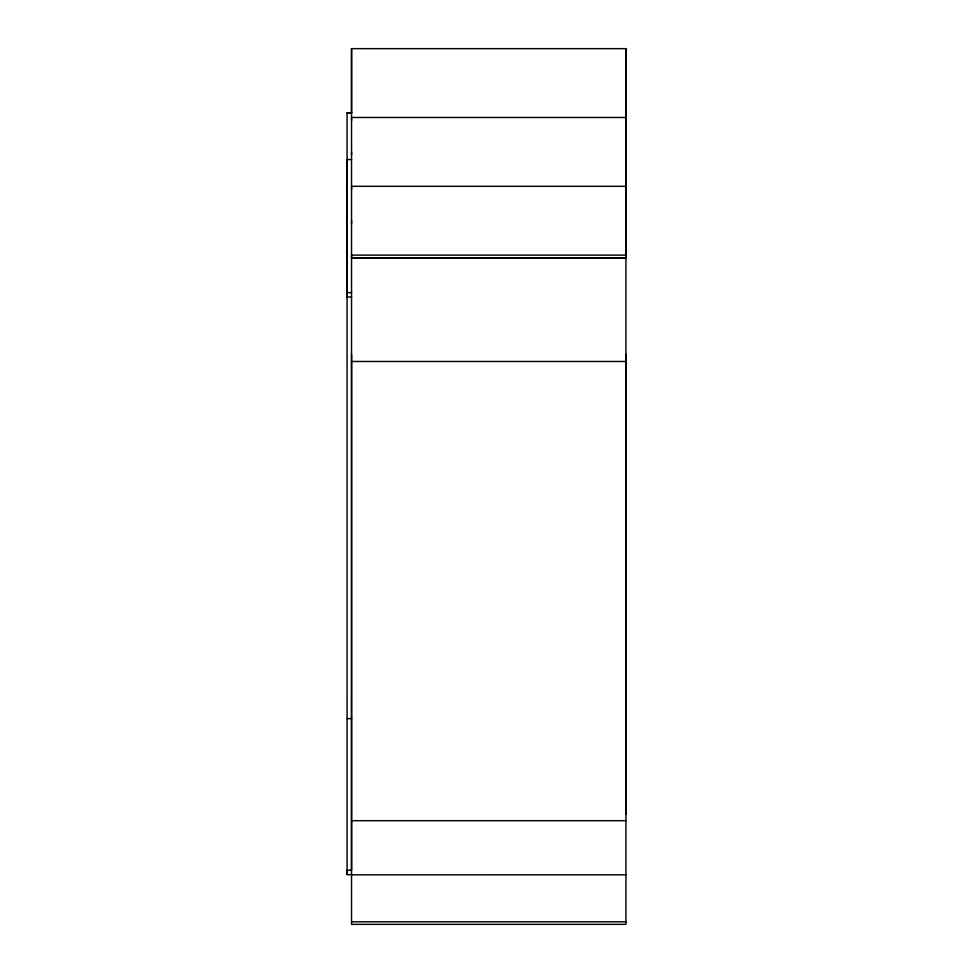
<?xml version="1.0" encoding="UTF-8"?>
<svg xmlns="http://www.w3.org/2000/svg" width="973" height="973" viewBox="0 0 973 973"><rect width="100%" height="100%" fill="white"/><g stroke="black" fill="none" stroke-linecap="round" stroke-linejoin="round"><path stroke-width="1.46" d="M351.618 874.642L347.069 874.642L347.069 870.166L351.618 870.166M351.557 354.342L351.545 869.582M351.545 48.65L351.545 258.161L625.919 258.161L625.919 48.65L351.545 48.65L351.545 51.691M625.931 354.342L625.919 814.158M351.618 112.722L347.069 112.722L347.069 874.642M347.069 112.965L351.618 112.965M625.919 117.478L351.545 117.478L351.545 120.506M351.618 159.56L347.069 159.56L347.069 297.02L351.618 297.02M625.919 186.305L351.545 186.305L351.545 189.334M625.919 255.121L351.545 255.121L351.545 924.35L625.919 924.35L625.919 52.116M351.545 257.918L625.919 257.918M347.069 292.654L351.618 292.654M351.545 361.482L625.919 361.482M347.069 718.609L351.618 718.609M351.545 820.689L625.919 820.689M351.545 874.836L625.919 874.812M351.545 921.784L625.919 921.784M625.919 48.65L625.919 51.691M351.545 52.116L351.545 112.807M351.545 151.885L351.545 154.926M351.545 220.713L351.545 223.754"/></g></svg>
